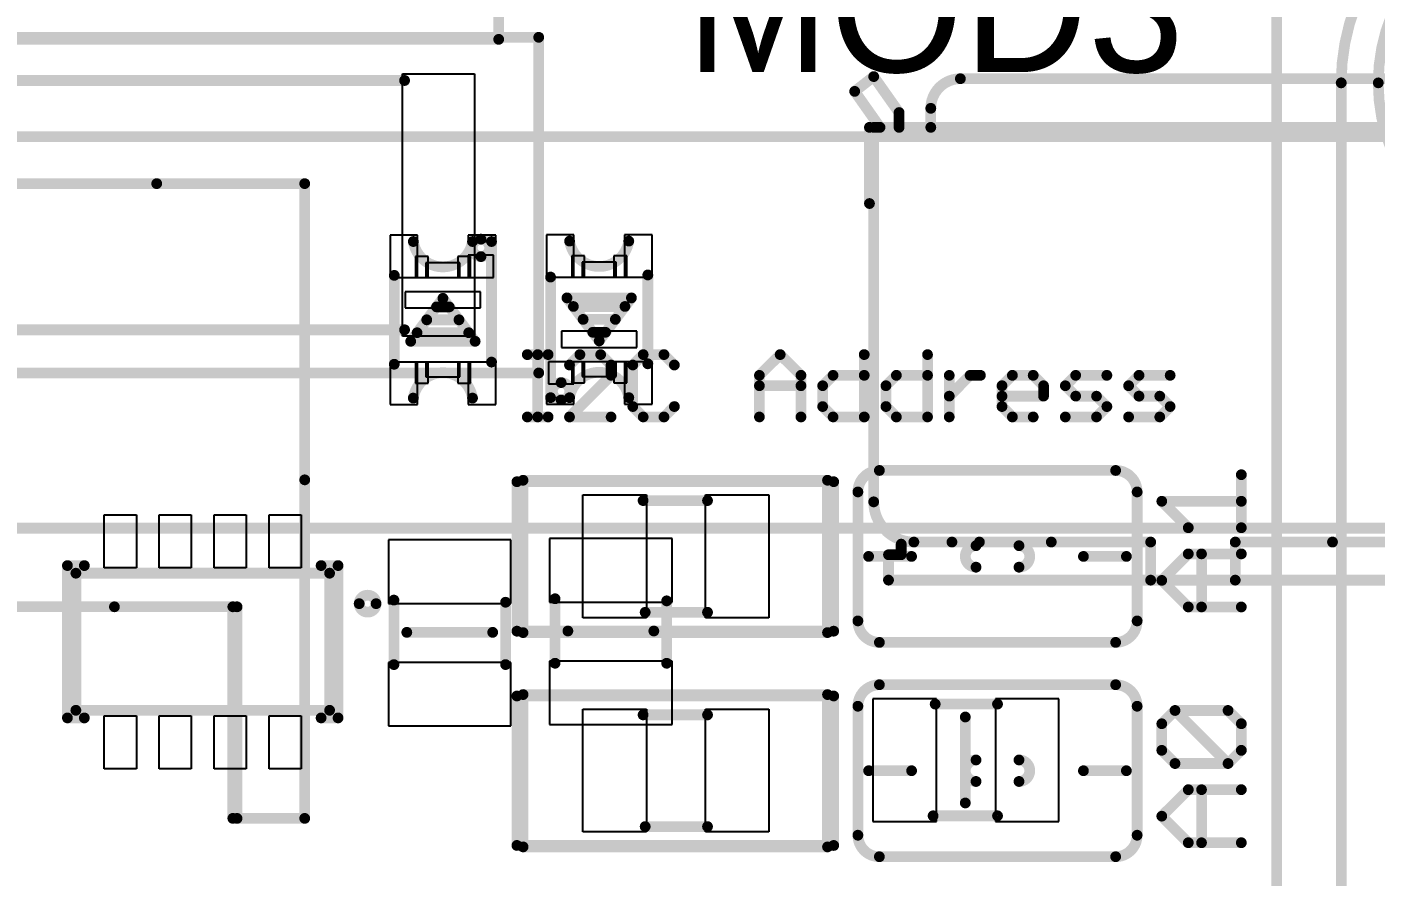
# Model space of a CAD drawing. Header units: millimetres. Extents: x 14 to 185, y 20 to 238.
# Drawn here: x 29.54 to 45.49, y 68.22 to 78.26 of the extents above; entities that cross this region are included whole.
import ezdxf

# ---------------------------------------------------------------- set-up
doc = ezdxf.new("R2010")
doc.units = ezdxf.units.MM
for name, color, linetype in [('BottomOverlay', 54, 'Continuous'), ('Mechanical1', 6, 'Continuous'), ('TopOverlay', 2, 'Continuous')]:
    doc.layers.add(name, color=color, linetype=linetype)

# ---------------------------------------------------------------- blocks, each defined once
blk = doc.blocks.new('ADAFRUIT_904_11')
at = {"layer": 'TopOverlay'}
for p, q in [((8.331, 9.198), (8.331, 12.298)), ((8.331, 12.298), (9.181, 12.298)), ((9.181, 12.298), (9.181, 9.198)), ((9.181, 9.198), (8.331, 9.198)), ((10.465, 5.872), (10.465, 7.322)), ((10.465, 7.322), (11.215, 7.322)), ((11.215, 7.322), (11.215, 5.872)), ((11.913, 5.872), (11.913, 7.322)), ((11.913, 7.322), (12.663, 7.322)), ((12.663, 7.322), (12.663, 5.872)), ((4.804, 6.463), (4.804, 7.088)), ((4.804, 7.088), (5.184, 7.088)), ((5.184, 7.088), (5.184, 6.463)), ((5.454, 6.463), (5.454, 7.088)), ((5.454, 7.088), (5.834, 7.088)), ((5.834, 7.088), (5.834, 6.463)), ((6.104, 6.463), (6.104, 7.088)), ((6.104, 7.088), (6.484, 7.088)), ((6.484, 7.088), (6.484, 6.463)), ((6.754, 6.463), (6.754, 7.088)), ((6.754, 7.088), (7.134, 7.088)), ((7.134, 7.088), (7.134, 6.463)), ((5.184, 6.463), (4.804, 6.463)), ((5.834, 6.463), (5.454, 6.463)), ((6.484, 6.463), (6.104, 6.463)), ((7.134, 6.463), (6.754, 6.463)), ((11.215, 5.872), (10.465, 5.872)), ((12.663, 5.872), (11.913, 5.872)), ((10.465, 3.34), (10.465, 4.79)), ((10.465, 4.79), (11.215, 4.79)), ((11.215, 4.79), (11.215, 3.34)), ((11.913, 3.34), (11.913, 4.79)), ((11.913, 4.79), (12.663, 4.79)), ((12.663, 4.79), (12.663, 3.34)), ((4.804, 4.088), (4.804, 4.713)), ((4.804, 4.713), (5.184, 4.713)), ((5.184, 4.713), (5.184, 4.088)), ((5.454, 4.088), (5.454, 4.713)), ((5.454, 4.713), (5.834, 4.713)), ((5.834, 4.713), (5.834, 4.088)), ((6.104, 4.088), (6.104, 4.713)), ((6.104, 4.713), (6.484, 4.713)), ((6.484, 4.713), (6.484, 4.088)), ((6.754, 4.088), (6.754, 4.713)), ((6.754, 4.713), (7.134, 4.713)), ((7.134, 4.713), (7.134, 4.088)), ((5.184, 4.088), (4.804, 4.088)), ((5.834, 4.088), (5.454, 4.088)), ((6.484, 4.088), (6.104, 4.088)), ((7.134, 4.088), (6.754, 4.088)), ((11.215, 3.34), (10.465, 3.34)), ((12.663, 3.34), (11.913, 3.34))]:
    blk.add_line(p, q, dxfattribs=at)
at = {"layer": 'TopOverlay', "const_width": 0.127}
for points in [[(9.469, 12.706), (9.469, 18.306)], [(18.669, -0.254), (18.669, 16.906)], [(1.996, 12.73), (9.942, 12.73)], [(2.469, 12.706), (9.469, 12.706)], [(9.942, 8.764), (9.942, 12.73)], [(3.607, 12.22), (8.356, 12.22)], [(3.607, 9.274), (8.356, 9.274)], [(9.807, 8.981), (10.053, 8.981)], [(9.93, 8.244), (9.93, 8.981)], [(10.306, 8.858), (10.429, 8.981)], [(10.429, 8.981), (10.675, 8.981)], [(10.675, 8.981), (10.798, 8.858)], [(11.054, 8.858), (11.177, 8.981)], [(11.177, 8.981), (11.423, 8.981)], [(11.423, 8.981), (11.546, 8.858)], [(12.551, 8.736), (12.797, 8.981)], [(12.797, 8.981), (13.043, 8.736)], [(13.791, 8.244), (13.791, 8.981)], [(14.54, 8.244), (14.54, 8.981)], [(1.996, 8.764), (9.942, 8.764)], [(10.306, 8.244), (10.798, 8.736)], [(10.798, 8.736), (10.798, 8.858)], [(11.054, 8.367), (11.054, 8.858)], [(12.551, 8.244), (12.551, 8.736)], [(13.043, 8.244), (13.043, 8.736)], [(13.3, 8.613), (13.423, 8.736)], [(13.423, 8.736), (13.791, 8.736)], [(14.048, 8.613), (14.171, 8.736)], [(14.171, 8.736), (14.54, 8.736)], [(14.797, 8.244), (14.797, 8.736)], [(14.797, 8.49), (15.042, 8.736)], [(15.042, 8.736), (15.165, 8.736)], [(15.42, 8.613), (15.543, 8.736)], [(15.543, 8.736), (15.789, 8.736)], [(15.789, 8.736), (15.912, 8.613)], [(16.169, 8.613), (16.292, 8.736)], [(16.292, 8.736), (16.66, 8.736)], [(16.917, 8.613), (17.04, 8.736)], [(17.04, 8.736), (17.409, 8.736)], [(12.551, 8.613), (13.043, 8.613)], [(13.3, 8.367), (13.3, 8.613)], [(14.048, 8.367), (14.048, 8.613)], [(15.42, 8.367), (15.42, 8.613)], [(15.912, 8.49), (15.912, 8.613)], [(16.169, 8.613), (16.292, 8.49)], [(16.917, 8.613), (17.04, 8.49)], [(15.42, 8.49), (15.912, 8.49)], [(16.292, 8.49), (16.537, 8.49)], [(16.537, 8.49), (16.66, 8.367)], [(17.04, 8.49), (17.286, 8.49)], [(17.286, 8.49), (17.409, 8.367)], [(9.807, 8.244), (10.053, 8.244)], [(10.306, 8.244), (10.798, 8.244)], [(11.054, 8.367), (11.177, 8.244)], [(11.177, 8.244), (11.423, 8.244)], [(11.423, 8.244), (11.546, 8.367)], [(13.3, 8.367), (13.423, 8.244)], [(13.423, 8.244), (13.791, 8.244)], [(14.048, 8.367), (14.171, 8.244)], [(14.171, 8.244), (14.54, 8.244)], [(15.42, 8.367), (15.543, 8.244)], [(15.543, 8.244), (15.789, 8.244)], [(16.169, 8.244), (16.537, 8.244)], [(16.537, 8.244), (16.66, 8.367)], [(16.917, 8.244), (17.286, 8.244)], [(17.286, 8.244), (17.409, 8.367)], [(13.97, 7.612), (16.764, 7.612)], [(9.684, 7.479), (13.43, 7.479)], [(9.684, 5.713), (9.684, 7.479)], [(9.757, 5.696), (9.757, 7.496)], [(9.757, 7.496), (13.357, 7.496)], [(13.357, 5.696), (13.357, 7.496)], [(13.43, 5.713), (13.43, 7.479)], [(18.25, 6.935), (18.25, 7.562)], [(13.716, 5.834), (13.716, 7.358)], [(17.018, 5.834), (17.018, 7.358)], [(11.176, 7.256), (11.938, 7.256)], [(17.309, 7.248), (17.623, 6.935)], [(17.309, 7.248), (18.25, 7.248)], [(4.369, 4.688), (4.369, 6.488)], [(4.369, 6.488), (4.569, 6.488)], [(7.369, 6.488), (7.569, 6.488)], [(7.569, 4.688), (7.569, 6.488)], [(13.843, 6.596), (14.351, 6.596)], [(16.383, 6.596), (16.891, 6.596)], [(17.309, 6.313), (17.623, 6.626)], [(17.623, 6.626), (18.25, 6.626)], [(17.78, 5.999), (17.78, 6.626)], [(4.469, 4.778), (4.469, 6.398)], [(4.469, 6.398), (7.469, 6.398)], [(7.469, 4.778), (7.469, 6.398)], [(17.309, 6.313), (17.623, 5.999)], [(17.623, 5.999), (18.25, 5.999)], [(11.201, 5.936), (11.938, 5.936)], [(9.684, 5.713), (13.43, 5.713)], [(9.757, 5.696), (13.357, 5.696)], [(13.97, 5.58), (16.764, 5.58)], [(13.97, 5.08), (16.764, 5.08)], [(9.684, 4.947), (13.43, 4.947)], [(9.684, 3.181), (9.684, 4.947)], [(9.757, 3.164), (9.757, 4.964)], [(9.757, 4.964), (13.357, 4.964)], [(13.357, 3.164), (13.357, 4.964)], [(13.43, 3.181), (13.43, 4.947)], [(4.469, 4.778), (7.469, 4.778)], [(11.176, 4.724), (11.938, 4.724)], [(13.716, 3.302), (13.716, 4.826)], [(17.018, 3.302), (17.018, 4.826)], [(17.309, 4.619), (17.466, 4.776)], [(17.466, 4.776), (18.093, 4.776)], [(17.466, 4.776), (18.093, 4.149)], [(18.093, 4.776), (18.25, 4.619)], [(4.369, 4.688), (4.569, 4.688)], [(7.369, 4.688), (7.569, 4.688)], [(17.309, 4.305), (17.309, 4.619)], [(18.25, 4.305), (18.25, 4.619)], [(17.309, 4.305), (17.466, 4.149)], [(18.093, 4.149), (18.25, 4.305)], [(17.466, 4.149), (18.093, 4.149)], [(13.843, 4.064), (14.351, 4.064)], [(16.383, 4.064), (16.891, 4.064)], [(17.309, 3.527), (17.623, 3.84)], [(17.623, 3.84), (18.25, 3.84)], [(17.78, 3.213), (17.78, 3.84)], [(17.309, 3.527), (17.623, 3.213)], [(11.201, 3.404), (11.938, 3.404)], [(9.684, 3.181), (13.43, 3.181)], [(9.757, 3.164), (13.357, 3.164)], [(17.623, 3.213), (18.25, 3.213)], [(13.97, 3.048), (16.764, 3.048)]]:
    blk.add_lwpolyline(points, dxfattribs=at)
at = {"layer": 'TopOverlay'}
for points, const_width in [([(9.437, 12.706, 1), (9.501, 12.706, 1)], 0.0635), ([(9.437, 12.706, 1), (9.501, 12.706, 1)], 0.0635), ([(9.91, 12.73, 1), (9.974, 12.73, 1)], 0.0635), ([(9.91, 12.73, 1), (9.974, 12.73, 1)], 0.0635), ([(8.324, 12.22, 1), (8.388, 12.22, 1)], 0.0635), ([(8.324, 9.274, 1), (8.388, 9.274, 1)], 0.0635), ([(9.775, 8.981, 1), (9.839, 8.981, 1)], 0.0635), ([(9.898, 8.981, 1), (9.962, 8.981, 1)], 0.0635), ([(10.021, 8.981, 1), (10.085, 8.981, 1)], 0.0635), ([(10.397, 8.981, 1), (10.461, 8.981, 1)], 0.0635), ([(10.397, 8.981, 1), (10.461, 8.981, 1)], 0.0635), ([(10.643, 8.981, 1), (10.706, 8.981, 1)], 0.0635), ([(10.643, 8.981, 1), (10.706, 8.981, 1)], 0.0635), ([(11.146, 8.981, 1), (11.209, 8.981, 1)], 0.0635), ([(11.146, 8.981, 1), (11.209, 8.981, 1)], 0.0635), ([(11.391, 8.981, 1), (11.455, 8.981, 1)], 0.0635), ([(11.391, 8.981, 1), (11.455, 8.981, 1)], 0.0635), ([(12.765, 8.981, 1), (12.829, 8.981, 1)], 0.0635), ([(12.765, 8.981, 1), (12.829, 8.981, 1)], 0.0635), ([(13.759, 8.981, 1), (13.823, 8.981, 1)], 0.0635), ([(14.508, 8.981, 1), (14.571, 8.981, 1)], 0.0635), ([(9.91, 8.764, 1), (9.974, 8.764, 1)], 0.0635), ([(9.91, 8.764, 1), (9.974, 8.764, 1)], 0.0635), ([(10.274, 8.858, 1), (10.338, 8.858, 1)], 0.0635), ([(10.766, 8.858, 1), (10.829, 8.858, 1)], 0.0635), ([(10.766, 8.858, 1), (10.829, 8.858, 1)], 0.0635), ([(10.766, 8.736, 1), (10.829, 8.736, 1)], 0.0635), ([(10.766, 8.736, 1), (10.829, 8.736, 1)], 0.0635), ([(11.023, 8.858, 1), (11.086, 8.858, 1)], 0.0635), ([(11.023, 8.858, 1), (11.086, 8.858, 1)], 0.0635), ([(11.514, 8.858, 1), (11.578, 8.858, 1)], 0.0635), ([(12.52, 8.736, 1), (12.583, 8.736, 1)], 0.0635), ([(12.52, 8.736, 1), (12.583, 8.736, 1)], 0.0635), ([(13.011, 8.736, 1), (13.075, 8.736, 1)], 0.0635), ([(13.011, 8.736, 1), (13.075, 8.736, 1)], 0.0635), ([(13.391, 8.736, 1), (13.454, 8.736, 1)], 0.0635), ([(13.391, 8.736, 1), (13.454, 8.736, 1)], 0.0635), ([(13.759, 8.736, 1), (13.823, 8.736, 1)], 0.0635), ([(14.139, 8.736, 1), (14.203, 8.736, 1)], 0.0635), ([(14.139, 8.736, 1), (14.203, 8.736, 1)], 0.0635), ([(14.508, 8.736, 1), (14.571, 8.736, 1)], 0.0635), ([(14.765, 8.736, 1), (14.828, 8.736, 1)], 0.0635), ([(15.011, 8.736, 1), (15.074, 8.736, 1)], 0.0635), ([(15.011, 8.736, 1), (15.074, 8.736, 1)], 0.0635), ([(15.133, 8.736, 1), (15.197, 8.736, 1)], 0.0635), ([(15.511, 8.736, 1), (15.575, 8.736, 1)], 0.0635), ([(15.511, 8.736, 1), (15.575, 8.736, 1)], 0.0635), ([(15.757, 8.736, 1), (15.821, 8.736, 1)], 0.0635), ([(15.757, 8.736, 1), (15.821, 8.736, 1)], 0.0635), ([(16.26, 8.736, 1), (16.323, 8.736, 1)], 0.0635), ([(16.26, 8.736, 1), (16.323, 8.736, 1)], 0.0635), ([(16.628, 8.736, 1), (16.692, 8.736, 1)], 0.0635), ([(17.008, 8.736, 1), (17.072, 8.736, 1)], 0.0635), ([(17.008, 8.736, 1), (17.072, 8.736, 1)], 0.0635), ([(17.377, 8.736, 1), (17.44, 8.736, 1)], 0.0635), ([(12.52, 8.613, 1), (12.583, 8.613, 1)], 0.0635), ([(13.011, 8.613, 1), (13.075, 8.613, 1)], 0.0635), ([(13.268, 8.613, 1), (13.331, 8.613, 1)], 0.0635), ([(13.268, 8.613, 1), (13.331, 8.613, 1)], 0.0635), ([(14.016, 8.613, 1), (14.08, 8.613, 1)], 0.0635), ([(14.016, 8.613, 1), (14.08, 8.613, 1)], 0.0635), ([(15.388, 8.613, 1), (15.452, 8.613, 1)], 0.0635), ([(15.388, 8.613, 1), (15.452, 8.613, 1)], 0.0635), ([(15.88, 8.613, 1), (15.943, 8.613, 1)], 0.0635), ([(15.88, 8.613, 1), (15.943, 8.613, 1)], 0.0635), ([(16.137, 8.613, 1), (16.2, 8.613, 1)], 0.0635), ([(16.137, 8.613, 1), (16.2, 8.613, 1)], 0.0635), ([(16.885, 8.613, 1), (16.949, 8.613, 1)], 0.0635), ([(16.885, 8.613, 1), (16.949, 8.613, 1)], 0.0635), ([(14.765, 8.49, 1), (14.828, 8.49, 1)], 0.0635), ([(15.388, 8.49, 1), (15.452, 8.49, 1)], 0.0635), ([(15.88, 8.49, 1), (15.943, 8.49, 1)], 0.0635), ([(15.88, 8.49, 1), (15.943, 8.49, 1)], 0.0635), ([(16.26, 8.49, 1), (16.323, 8.49, 1)], 0.0635), ([(16.26, 8.49, 1), (16.323, 8.49, 1)], 0.0635), ([(16.506, 8.49, 1), (16.569, 8.49, 1)], 0.0635), ([(16.506, 8.49, 1), (16.569, 8.49, 1)], 0.0635), ([(17.008, 8.49, 1), (17.072, 8.49, 1)], 0.0635), ([(17.008, 8.49, 1), (17.072, 8.49, 1)], 0.0635), ([(17.254, 8.49, 1), (17.317, 8.49, 1)], 0.0635), ([(17.254, 8.49, 1), (17.317, 8.49, 1)], 0.0635), ([(9.775, 8.244, 1), (9.839, 8.244, 1)], 0.0635), ([(9.898, 8.244, 1), (9.962, 8.244, 1)], 0.0635), ([(10.021, 8.244, 1), (10.085, 8.244, 1)], 0.0635), ([(10.274, 8.244, 1), (10.338, 8.244, 1)], 0.0635), ([(10.274, 8.244, 1), (10.338, 8.244, 1)], 0.0635), ([(10.766, 8.244, 1), (10.829, 8.244, 1)], 0.0635), ([(11.023, 8.367, 1), (11.086, 8.367, 1)], 0.0635), ([(11.023, 8.367, 1), (11.086, 8.367, 1)], 0.0635), ([(11.146, 8.244, 1), (11.209, 8.244, 1)], 0.0635), ([(11.146, 8.244, 1), (11.209, 8.244, 1)], 0.0635), ([(11.391, 8.244, 1), (11.455, 8.244, 1)], 0.0635), ([(11.391, 8.244, 1), (11.455, 8.244, 1)], 0.0635), ([(11.514, 8.367, 1), (11.578, 8.367, 1)], 0.0635), ([(12.52, 8.244, 1), (12.583, 8.244, 1)], 0.0635), ([(13.011, 8.244, 1), (13.075, 8.244, 1)], 0.0635), ([(13.268, 8.367, 1), (13.331, 8.367, 1)], 0.0635), ([(13.268, 8.367, 1), (13.331, 8.367, 1)], 0.0635), ([(13.391, 8.244, 1), (13.454, 8.244, 1)], 0.0635), ([(13.391, 8.244, 1), (13.454, 8.244, 1)], 0.0635), ([(13.759, 8.244, 1), (13.823, 8.244, 1)], 0.0635), ([(13.759, 8.244, 1), (13.823, 8.244, 1)], 0.0635), ([(14.016, 8.367, 1), (14.08, 8.367, 1)], 0.0635), ([(14.016, 8.367, 1), (14.08, 8.367, 1)], 0.0635), ([(14.139, 8.244, 1), (14.203, 8.244, 1)], 0.0635), ([(14.139, 8.244, 1), (14.203, 8.244, 1)], 0.0635), ([(14.508, 8.244, 1), (14.571, 8.244, 1)], 0.0635), ([(14.508, 8.244, 1), (14.571, 8.244, 1)], 0.0635), ([(14.765, 8.244, 1), (14.828, 8.244, 1)], 0.0635), ([(15.388, 8.367, 1), (15.452, 8.367, 1)], 0.0635), ([(15.388, 8.367, 1), (15.452, 8.367, 1)], 0.0635), ([(15.511, 8.244, 1), (15.575, 8.244, 1)], 0.0635), ([(15.511, 8.244, 1), (15.575, 8.244, 1)], 0.0635), ([(15.757, 8.244, 1), (15.821, 8.244, 1)], 0.0635), ([(16.137, 8.244, 1), (16.2, 8.244, 1)], 0.0635), ([(16.506, 8.244, 1), (16.569, 8.244, 1)], 0.0635), ([(16.506, 8.244, 1), (16.569, 8.244, 1)], 0.0635), ([(16.628, 8.367, 1), (16.692, 8.367, 1)], 0.0635), ([(16.628, 8.367, 1), (16.692, 8.367, 1)], 0.0635), ([(16.885, 8.244, 1), (16.949, 8.244, 1)], 0.0635), ([(17.254, 8.244, 1), (17.317, 8.244, 1)], 0.0635), ([(17.254, 8.244, 1), (17.317, 8.244, 1)], 0.0635), ([(17.377, 8.367, 1), (17.44, 8.367, 1)], 0.0635), ([(17.377, 8.367, 1), (17.44, 8.367, 1)], 0.0635), ([(13.938, 7.612, 1), (14.002, 7.612, 1)], 0.0635), ([(13.938, 7.612, 1), (14.002, 7.612, 1)], 0.0635), ([(16.732, 7.612, 1), (16.796, 7.612, 1)], 0.0635), ([(16.732, 7.612, 1), (16.796, 7.612, 1)], 0.0635), ([(9.652, 7.479, 1), (9.716, 7.479, 1)], 0.0635), ([(9.652, 7.479, 1), (9.716, 7.479, 1)], 0.0635), ([(9.725, 7.496, 1), (9.789, 7.496, 1)], 0.0635), ([(9.725, 7.496, 1), (9.789, 7.496, 1)], 0.0635), ([(13.325, 7.496, 1), (13.389, 7.496, 1)], 0.0635), ([(13.325, 7.496, 1), (13.389, 7.496, 1)], 0.0635), ([(13.398, 7.479, 1), (13.462, 7.479, 1)], 0.0635), ([(13.398, 7.479, 1), (13.462, 7.479, 1)], 0.0635), ([(18.218, 7.562, 1), (18.282, 7.562, 1)], 0.0635), ([(13.684, 7.358, 1), (13.748, 7.358, 1)], 0.0635), ([(13.684, 7.358, 1), (13.748, 7.358, 1)], 0.0635), ([(16.986, 7.358, 1), (17.05, 7.358, 1)], 0.0635), ([(16.986, 7.358, 1), (17.05, 7.358, 1)], 0.0635), ([(11.144, 7.256, 1), (11.208, 7.256, 1)], 0.0635), ([(11.906, 7.256, 1), (11.97, 7.256, 1)], 0.0635), ([(17.278, 7.248, 1), (17.341, 7.248, 1)], 0.0635), ([(17.278, 7.248, 1), (17.341, 7.248, 1)], 0.0635), ([(18.218, 7.248, 1), (18.282, 7.248, 1)], 0.0635), ([(17.591, 6.935, 1), (17.655, 6.935, 1)], 0.0635), ([(18.218, 6.935, 1), (18.282, 6.935, 1)], 0.0635), ([(15.081, 6.723, 1), (15.145, 6.723, 1)], 0.0635), ([(15.589, 6.723, 1), (15.653, 6.723, 1)], 0.0635), ([(4.337, 6.488, 1), (4.401, 6.488, 1)], 0.0635), ([(4.337, 6.488, 1), (4.401, 6.488, 1)], 0.0635), ([(4.537, 6.488, 1), (4.601, 6.488, 1)], 0.0635), ([(7.337, 6.488, 1), (7.401, 6.488, 1)], 0.0635), ([(7.537, 6.488, 1), (7.601, 6.488, 1)], 0.0635), ([(7.537, 6.488, 1), (7.601, 6.488, 1)], 0.0635), ([(13.811, 6.596, 1), (13.875, 6.596, 1)], 0.0635), ([(14.319, 6.596, 1), (14.383, 6.596, 1)], 0.0635), ([(16.351, 6.596, 1), (16.415, 6.596, 1)], 0.0635), ([(16.859, 6.596, 1), (16.923, 6.596, 1)], 0.0635), ([(17.591, 6.626, 1), (17.655, 6.626, 1)], 0.0635), ([(17.591, 6.626, 1), (17.655, 6.626, 1)], 0.0635), ([(17.748, 6.626, 1), (17.811, 6.626, 1)], 0.0635), ([(18.218, 6.626, 1), (18.282, 6.626, 1)], 0.0635), ([(4.437, 6.398, 1), (4.501, 6.398, 1)], 0.0635), ([(4.437, 6.398, 1), (4.501, 6.398, 1)], 0.0635), ([(7.437, 6.398, 1), (7.501, 6.398, 1)], 0.0635), ([(7.437, 6.398, 1), (7.501, 6.398, 1)], 0.0635), ([(15.081, 6.469, 1), (15.145, 6.469, 1)], 0.0635), ([(15.589, 6.469, 1), (15.653, 6.469, 1)], 0.0635), ([(17.278, 6.313, 1), (17.341, 6.313, 1)], 0.0635), ([(17.278, 6.313, 1), (17.341, 6.313, 1)], 0.0635), ([(8.019, 6.038, 1), (7.819, 6.038, 1)], 0.127), ([(7.787, 6.038, 1), (7.851, 6.038, 1)], 0.0635), ([(7.987, 6.038, 1), (8.051, 6.038, 1)], 0.0635), ([(17.591, 5.999, 1), (17.655, 5.999, 1)], 0.0635), ([(17.591, 5.999, 1), (17.655, 5.999, 1)], 0.0635), ([(17.748, 5.999, 1), (17.811, 5.999, 1)], 0.0635), ([(18.218, 5.999, 1), (18.282, 5.999, 1)], 0.0635), ([(11.169, 5.936, 1), (11.233, 5.936, 1)], 0.0635), ([(11.906, 5.936, 1), (11.97, 5.936, 1)], 0.0635), ([(9.652, 5.713, 1), (9.716, 5.713, 1)], 0.0635), ([(9.652, 5.713, 1), (9.716, 5.713, 1)], 0.0635), ([(9.725, 5.696, 1), (9.789, 5.696, 1)], 0.0635), ([(9.725, 5.696, 1), (9.789, 5.696, 1)], 0.0635), ([(13.325, 5.696, 1), (13.389, 5.696, 1)], 0.0635), ([(13.325, 5.696, 1), (13.389, 5.696, 1)], 0.0635), ([(13.398, 5.713, 1), (13.462, 5.713, 1)], 0.0635), ([(13.398, 5.713, 1), (13.462, 5.713, 1)], 0.0635), ([(13.684, 5.834, 1), (13.748, 5.834, 1)], 0.0635), ([(13.684, 5.834, 1), (13.748, 5.834, 1)], 0.0635), ([(16.986, 5.834, 1), (17.05, 5.834, 1)], 0.0635), ([(16.986, 5.834, 1), (17.05, 5.834, 1)], 0.0635), ([(13.938, 5.58, 1), (14.002, 5.58, 1)], 0.0635), ([(13.938, 5.58, 1), (14.002, 5.58, 1)], 0.0635), ([(16.732, 5.58, 1), (16.796, 5.58, 1)], 0.0635), ([(16.732, 5.58, 1), (16.796, 5.58, 1)], 0.0635), ([(13.938, 5.08, 1), (14.002, 5.08, 1)], 0.0635), ([(13.938, 5.08, 1), (14.002, 5.08, 1)], 0.0635), ([(16.732, 5.08, 1), (16.796, 5.08, 1)], 0.0635), ([(16.732, 5.08, 1), (16.796, 5.08, 1)], 0.0635), ([(9.652, 4.947, 1), (9.716, 4.947, 1)], 0.0635), ([(9.652, 4.947, 1), (9.716, 4.947, 1)], 0.0635), ([(9.725, 4.964, 1), (9.789, 4.964, 1)], 0.0635), ([(9.725, 4.964, 1), (9.789, 4.964, 1)], 0.0635), ([(13.325, 4.964, 1), (13.389, 4.964, 1)], 0.0635), ([(13.325, 4.964, 1), (13.389, 4.964, 1)], 0.0635), ([(13.398, 4.947, 1), (13.462, 4.947, 1)], 0.0635), ([(13.398, 4.947, 1), (13.462, 4.947, 1)], 0.0635), ([(4.437, 4.778, 1), (4.501, 4.778, 1)], 0.0635), ([(4.437, 4.778, 1), (4.501, 4.778, 1)], 0.0635), ([(7.437, 4.778, 1), (7.501, 4.778, 1)], 0.0635), ([(7.437, 4.778, 1), (7.501, 4.778, 1)], 0.0635), ([(11.144, 4.724, 1), (11.208, 4.724, 1)], 0.0635), ([(11.906, 4.724, 1), (11.97, 4.724, 1)], 0.0635), ([(13.684, 4.826, 1), (13.748, 4.826, 1)], 0.0635), ([(13.684, 4.826, 1), (13.748, 4.826, 1)], 0.0635), ([(16.986, 4.826, 1), (17.05, 4.826, 1)], 0.0635), ([(16.986, 4.826, 1), (17.05, 4.826, 1)], 0.0635), ([(17.434, 4.776, 1), (17.498, 4.776, 1)], 0.0635), ([(17.434, 4.776, 1), (17.498, 4.776, 1)], 0.0635), ([(17.434, 4.776, 1), (17.498, 4.776, 1)], 0.0635), ([(18.061, 4.776, 1), (18.125, 4.776, 1)], 0.0635), ([(18.061, 4.776, 1), (18.125, 4.776, 1)], 0.0635), ([(4.337, 4.688, 1), (4.401, 4.688, 1)], 0.0635), ([(4.337, 4.688, 1), (4.401, 4.688, 1)], 0.0635), ([(4.537, 4.688, 1), (4.601, 4.688, 1)], 0.0635), ([(7.337, 4.688, 1), (7.401, 4.688, 1)], 0.0635), ([(7.537, 4.688, 1), (7.601, 4.688, 1)], 0.0635), ([(7.537, 4.688, 1), (7.601, 4.688, 1)], 0.0635), ([(17.278, 4.619, 1), (17.341, 4.619, 1)], 0.0635), ([(17.278, 4.619, 1), (17.341, 4.619, 1)], 0.0635), ([(18.218, 4.619, 1), (18.282, 4.619, 1)], 0.0635), ([(18.218, 4.619, 1), (18.282, 4.619, 1)], 0.0635), ([(17.278, 4.305, 1), (17.341, 4.305, 1)], 0.0635), ([(17.278, 4.305, 1), (17.341, 4.305, 1)], 0.0635), ([(18.218, 4.305, 1), (18.282, 4.305, 1)], 0.0635), ([(18.218, 4.305, 1), (18.282, 4.305, 1)], 0.0635), ([(15.081, 4.191, 1), (15.145, 4.191, 1)], 0.0635), ([(15.589, 4.191, 1), (15.653, 4.191, 1)], 0.0635), ([(17.434, 4.149, 1), (17.498, 4.149, 1)], 0.0635), ([(17.434, 4.149, 1), (17.498, 4.149, 1)], 0.0635), ([(18.061, 4.149, 1), (18.125, 4.149, 1)], 0.0635), ([(18.061, 4.149, 1), (18.125, 4.149, 1)], 0.0635), ([(18.061, 4.149, 1), (18.125, 4.149, 1)], 0.0635), ([(13.811, 4.064, 1), (13.875, 4.064, 1)], 0.0635), ([(14.319, 4.064, 1), (14.383, 4.064, 1)], 0.0635), ([(15.081, 3.937, 1), (15.145, 3.937, 1)], 0.0635), ([(15.589, 3.937, 1), (15.653, 3.937, 1)], 0.0635), ([(16.351, 4.064, 1), (16.415, 4.064, 1)], 0.0635), ([(16.859, 4.064, 1), (16.923, 4.064, 1)], 0.0635), ([(17.591, 3.84, 1), (17.655, 3.84, 1)], 0.0635), ([(17.591, 3.84, 1), (17.655, 3.84, 1)], 0.0635), ([(17.748, 3.84, 1), (17.811, 3.84, 1)], 0.0635), ([(18.218, 3.84, 1), (18.282, 3.84, 1)], 0.0635), ([(17.278, 3.527, 1), (17.341, 3.527, 1)], 0.0635), ([(17.278, 3.527, 1), (17.341, 3.527, 1)], 0.0635), ([(11.169, 3.404, 1), (11.233, 3.404, 1)], 0.0635), ([(11.906, 3.404, 1), (11.97, 3.404, 1)], 0.0635), ([(13.684, 3.302, 1), (13.748, 3.302, 1)], 0.0635), ([(13.684, 3.302, 1), (13.748, 3.302, 1)], 0.0635), ([(16.986, 3.302, 1), (17.05, 3.302, 1)], 0.0635), ([(16.986, 3.302, 1), (17.05, 3.302, 1)], 0.0635), ([(9.652, 3.181, 1), (9.716, 3.181, 1)], 0.0635), ([(9.652, 3.181, 1), (9.716, 3.181, 1)], 0.0635), ([(9.725, 3.164, 1), (9.789, 3.164, 1)], 0.0635), ([(9.725, 3.164, 1), (9.789, 3.164, 1)], 0.0635), ([(13.325, 3.164, 1), (13.389, 3.164, 1)], 0.0635), ([(13.325, 3.164, 1), (13.389, 3.164, 1)], 0.0635), ([(13.398, 3.181, 1), (13.462, 3.181, 1)], 0.0635), ([(13.398, 3.181, 1), (13.462, 3.181, 1)], 0.0635), ([(17.591, 3.213, 1), (17.655, 3.213, 1)], 0.0635), ([(17.591, 3.213, 1), (17.655, 3.213, 1)], 0.0635), ([(17.748, 3.213, 1), (17.811, 3.213, 1)], 0.0635), ([(18.218, 3.213, 1), (18.282, 3.213, 1)], 0.0635), ([(13.938, 3.048, 1), (14.002, 3.048, 1)], 0.0635), ([(13.938, 3.048, 1), (14.002, 3.048, 1)], 0.0635), ([(16.732, 3.048, 1), (16.796, 3.048, 1)], 0.0635), ([(16.732, 3.048, 1), (16.796, 3.048, 1)], 0.0635)]:
    blk.add_lwpolyline(points, format="xyb", close=True, dxfattribs=dict(at, const_width=const_width))
at = {"layer": 'TopOverlay', "const_width": 0.127}
for points in [[(13.716, 7.358, -0.414214), (13.97, 7.612)], [(16.764, 7.612, -0.414214), (17.018, 7.358)], [(15.113, 6.469, -1), (15.113, 6.723)], [(15.621, 6.723, -1), (15.621, 6.469)], [(13.97, 5.58, -0.414214), (13.716, 5.834)], [(17.018, 5.834, -0.414214), (16.764, 5.58)], [(13.716, 4.826, -0.414214), (13.97, 5.08)], [(16.764, 5.08, -0.414214), (17.018, 4.826)], [(15.113, 3.937, -1), (15.113, 4.191)], [(15.621, 4.191, -1), (15.621, 3.937)], [(13.97, 3.048, -0.414214), (13.716, 3.302)], [(17.018, 3.302, -0.414214), (16.764, 3.048)]]:
    blk.add_lwpolyline(points, format="xyb", dxfattribs=at)
blk = doc.blocks.new('ADAFRUIT_2809_17')
at = {"layer": 'TopOverlay', "const_width": 0.127}
blk.add_lwpolyline([(-8.89, 2.54, -0.414214), (-6.35, 5.08)], format="xyb", dxfattribs=at)
at = {"layer": 'TopOverlay'}
for points, const_width in [([(-4.248, 2.54, 1), (-8.452, 2.54, 1)], 0.127), ([(-8.922, 2.54, 1), (-8.858, 2.54, 1)], 0.0635), ([(-8.922, 2.54, 1), (-8.858, 2.54, 1)], 0.0635), ([(-8.483, 2.54, 1), (-8.42, 2.54, 1)], 0.0635)]:
    blk.add_lwpolyline(points, format="xyb", close=True, dxfattribs=dict(at, const_width=const_width))
at = {"layer": 'TopOverlay', "const_width": 0.127}
blk.add_lwpolyline([(-8.89, -12.7), (-8.89, 2.54)], dxfattribs=at)
blk = doc.blocks.new('ADAFRUIT_2687_B_18')
at = {"layer": 'BottomOverlay'}
for p, q in [((6.822, -25.183), (5.372, -25.183)), ((5.372, -25.183), (5.372, -25.933)), ((6.822, -25.933), (6.822, -25.183)), ((5.372, -25.933), (6.822, -25.933)), ((6.822, -26.631), (5.372, -26.631)), ((5.372, -26.631), (5.372, -27.381)), ((6.822, -27.381), (6.822, -26.631)), ((5.372, -27.381), (6.822, -27.381)), ((4.23, -29.756), (3.48, -29.756)), ((3.48, -29.756), (3.48, -31.206)), ((4.23, -31.206), (4.23, -29.756)), ((5.678, -29.756), (4.928, -29.756)), ((4.928, -29.756), (4.928, -31.206)), ((5.678, -31.206), (5.678, -29.756)), ((0.39, -29.993), (-0.11, -29.993)), ((-0.11, -29.993), (-0.11, -30.318)), ((0.39, -30.318), (0.39, -29.993)), ((1.89, -29.993), (1.39, -29.993)), ((1.39, -29.993), (1.39, -30.318)), ((1.89, -30.318), (1.89, -29.993)), ((1.221, -30.173), (1.031, -30.173)), ((1.031, -30.173), (1.031, -31.062)), ((1.221, -31.062), (1.221, -30.173)), ((-0.11, -30.318), (0.39, -30.318)), ((0.39, -30.293), (0.14, -30.293)), ((0.14, -30.293), (0.14, -30.443)), ((0.14, -30.443), (0.39, -30.443)), ((0.39, -30.418), (0.215, -30.418)), ((0.215, -30.418), (0.215, -30.818)), ((0.39, -30.443), (0.39, -30.293)), ((0.39, -30.818), (0.39, -30.418)), ((1.64, -30.293), (1.39, -30.293)), ((1.39, -30.293), (1.39, -30.443)), ((1.39, -30.318), (1.89, -30.318)), ((1.565, -30.418), (1.39, -30.418)), ((1.39, -30.418), (1.39, -30.818)), ((1.39, -30.443), (1.64, -30.443)), ((1.565, -30.818), (1.565, -30.418)), ((1.64, -30.443), (1.64, -30.293)), ((0.39, -30.918), (-0.11, -30.918)), ((-0.11, -30.918), (-0.11, -31.243)), ((0.39, -30.793), (0.14, -30.793)), ((0.14, -30.793), (0.14, -30.943)), ((0.215, -30.818), (0.39, -30.818)), ((0.39, -30.943), (0.39, -30.793)), ((0.39, -31.243), (0.39, -30.918)), ((1.64, -30.793), (1.39, -30.793)), ((1.39, -30.793), (1.39, -30.943)), ((1.39, -30.818), (1.565, -30.818)), ((1.652, -30.918), (1.39, -30.918)), ((1.39, -30.918), (1.39, -31.218)), ((1.64, -30.943), (1.64, -30.793)), ((1.652, -31.218), (1.652, -30.918)), ((1.89, -30.918), (1.815, -30.918)), ((1.815, -30.918), (1.815, -31.243)), ((1.89, -31.243), (1.89, -30.918)), ((0.14, -30.943), (0.39, -30.943)), ((1.031, -31.062), (1.221, -31.062)), ((1.39, -30.943), (1.64, -30.943)), ((-0.11, -31.243), (0.39, -31.243)), ((1.39, -31.218), (1.652, -31.218)), ((1.815, -31.243), (1.89, -31.243)), ((3.48, -31.206), (4.23, -31.206)), ((4.928, -31.206), (5.678, -31.206)), ((4.246, -31.661), (3.496, -31.661)), ((3.496, -31.661), (3.496, -33.111)), ((4.246, -33.111), (4.246, -31.661)), ((5.694, -31.661), (4.944, -31.661)), ((4.944, -31.661), (4.944, -33.111)), ((5.694, -33.111), (5.694, -31.661)), ((-0.03, -31.841), (-0.105, -31.841)), ((-0.105, -31.841), (-0.105, -32.166)), ((-0.03, -32.166), (-0.03, -31.841)), ((0.395, -31.866), (0.133, -31.866)), ((0.133, -31.866), (0.133, -32.166)), ((0.395, -32.166), (0.395, -31.866)), ((1.895, -31.841), (1.395, -31.841)), ((1.395, -31.841), (1.395, -32.166)), ((1.895, -32.166), (1.895, -31.841)), ((0.755, -32.022), (0.564, -32.022)), ((0.564, -32.022), (0.564, -32.911)), ((0.755, -32.911), (0.755, -32.022)), ((-0.105, -32.166), (-0.03, -32.166)), ((0.133, -32.166), (0.395, -32.166)), ((0.395, -32.141), (0.145, -32.141)), ((0.145, -32.141), (0.145, -32.291)), ((0.395, -32.291), (0.395, -32.141)), ((1.645, -32.141), (1.395, -32.141)), ((1.395, -32.141), (1.395, -32.291)), ((1.395, -32.166), (1.895, -32.166)), ((1.645, -32.291), (1.645, -32.141)), ((0.145, -32.291), (0.395, -32.291)), ((0.395, -32.266), (0.22, -32.266)), ((0.22, -32.266), (0.22, -32.666)), ((0.395, -32.666), (0.395, -32.266)), ((1.57, -32.266), (1.395, -32.266)), ((1.395, -32.266), (1.395, -32.666)), ((1.395, -32.291), (1.645, -32.291)), ((1.57, -32.666), (1.57, -32.266)), ((0.395, -32.641), (0.145, -32.641)), ((0.145, -32.641), (0.145, -32.791)), ((0.22, -32.666), (0.395, -32.666)), ((0.395, -32.791), (0.395, -32.641)), ((1.645, -32.641), (1.395, -32.641)), ((1.395, -32.641), (1.395, -32.791)), ((1.395, -32.666), (1.57, -32.666)), ((1.645, -32.791), (1.645, -32.641)), ((0.395, -32.766), (-0.105, -32.766)), ((-0.105, -32.766), (-0.105, -33.091)), ((0.145, -32.791), (0.395, -32.791)), ((0.395, -33.091), (0.395, -32.766)), ((1.895, -32.766), (1.395, -32.766)), ((1.395, -32.766), (1.395, -33.091)), ((1.395, -32.791), (1.645, -32.791)), ((1.895, -33.091), (1.895, -32.766)), ((0.564, -32.911), (0.755, -32.911)), ((-0.105, -33.091), (0.395, -33.091)), ((1.395, -33.091), (1.895, -33.091)), ((3.496, -33.111), (4.246, -33.111)), ((4.944, -33.111), (5.694, -33.111))]:
    blk.add_line(p, q, dxfattribs=at)
at = {"layer": 'BottomOverlay', "const_width": 0.127}
for points in [[(-1.27, -45.212), (-1.27, -9.398)], [(-1.379, -27.422), (-1.379, -19.822)], [(3.971, -23.097), (3.971, -20.022)], [(-1.379, -26.697), (-1.379, -20.522)], [(-1.954, -26.347), (-1.954, -20.847)], [(3.521, -21.947), (3.521, -21.147)], [(3.521, -23.097), (3.521, -21.947)], [(3.971, -23.097), (3.521, -23.097)], [(3.971, -24.097), (3.971, -23.097)], [(3.971, -24.097), (3.521, -24.097)], [(3.521, -25.272), (3.521, -24.097)], [(3.971, -27.197), (3.971, -24.097)], [(3.521, -26.122), (3.521, -25.272)], [(5.436, -26.645), (5.436, -25.908)], [(6.756, -26.67), (6.756, -25.908)], [(3.521, -26.447), (3.521, -26.122)], [(6.604, -26.289), (5.588, -26.289)], [(3.521, -26.897), (3.521, -26.447)], [(-1.379, -26.697), (-1.604, -26.697)], [(-1.379, -27.072), (-1.379, -26.697)], [(-1.979, -27.372), (-1.554, -27.072)], [(-1.379, -27.072), (-1.554, -27.072)], [(-1.379, -27.297), (-1.379, -27.072)], [(3.671, -27.047), (3.546, -27.047)], [(3.671, -27.197), (3.671, -27.047)], [(-1.804, -27.597), (-1.379, -27.297)], [(-1.379, -27.372), (-1.379, -27.297)], [(3.971, -27.197), (3.671, -27.197)], [(-1.804, -27.597), (-1.979, -27.372)], [(3.046, -27.372), (-1.379, -27.372)], [(-0.479, -27.422), (-1.379, -27.422)], [(4.953, -29.82), (4.216, -29.82)], [(4.572, -30.988), (4.572, -29.972)], [(1.415, -30.043), (0.365, -30.043)], [(1.144, -30.618), (0.636, -30.237)], [(0.636, -30.999), (0.636, -30.237)], [(0.738, -30.923), (0.738, -30.313)], [(0.89, -30.808), (0.89, -30.427)], [(0.636, -30.999), (1.144, -30.618)], [(1.042, -30.694), (1.042, -30.542)], [(4.953, -31.14), (4.191, -31.14)], [(1.815, -31.193), (0.39, -31.193)], [(4.969, -31.725), (4.232, -31.725)], [(1.395, -31.891), (-0.03, -31.891)], [(4.588, -32.893), (4.588, -31.877)], [(0.641, -32.466), (1.149, -32.085)], [(1.149, -32.847), (1.149, -32.085)], [(1.047, -32.771), (1.047, -32.161)], [(0.743, -32.542), (0.743, -32.39)], [(0.895, -32.657), (0.895, -32.276)], [(1.149, -32.847), (0.641, -32.466)], [(1.42, -33.041), (0.37, -33.041)], [(4.969, -33.045), (4.207, -33.045)], [(6.786, -34.1), (-0.714, -34.1)], [(-0.714, -42.1), (-0.714, -34.1)], [(6.786, -34.1), (2.786, -34.1)], [(6.786, -34.95), (6.786, -34.1)], [(6.786, -34.9), (6.786, -34.1)], [(6.786, -34.9), (4.286, -34.9)], [(4.286, -41.3), (4.286, -34.9)], [(6.786, -34.95), (4.286, -34.95)], [(4.286, -36.35), (4.286, -34.95)], [(-0.714, -40.35), (-0.714, -35.85)]]:
    blk.add_lwpolyline(points, dxfattribs=at)
at = {"layer": 'BottomOverlay'}
for points, const_width in [([(3.489, -21.947, 1), (3.553, -21.947, 1)], 0.0635), ([(3.489, -21.947, 1), (3.553, -21.947, 1)], 0.0635), ([(3.489, -23.097, 1), (3.553, -23.097, 1)], 0.0635), ([(3.489, -23.097, 1), (3.553, -23.097, 1)], 0.0635), ([(3.939, -23.097, 1), (4.003, -23.097, 1)], 0.0635), ([(3.939, -23.097, 1), (4.003, -23.097, 1)], 0.0635), ([(3.939, -23.097, 1), (4.003, -23.097, 1)], 0.0635), ([(3.489, -24.097, 1), (3.553, -24.097, 1)], 0.0635), ([(3.489, -24.097, 1), (3.553, -24.097, 1)], 0.0635), ([(3.939, -24.097, 1), (4.003, -24.097, 1)], 0.0635), ([(3.939, -24.097, 1), (4.003, -24.097, 1)], 0.0635), ([(3.939, -24.097, 1), (4.003, -24.097, 1)], 0.0635), ([(3.489, -25.272, 1), (3.553, -25.272, 1)], 0.0635), ([(3.489, -25.272, 1), (3.553, -25.272, 1)], 0.0635), ([(5.404, -25.908, 1), (5.468, -25.908, 1)], 0.0635), ([(6.724, -25.908, 1), (6.788, -25.908, 1)], 0.0635), ([(3.489, -26.122, 1), (3.553, -26.122, 1)], 0.0635), ([(3.489, -26.122, 1), (3.553, -26.122, 1)], 0.0635), ([(-1.986, -26.347, 1), (-1.922, -26.347, 1)], 0.0635), ([(-1.986, -26.347, 1), (-1.922, -26.347, 1)], 0.0635), ([(5.556, -26.289, 1), (5.62, -26.289, 1)], 0.0635), ([(6.572, -26.289, 1), (6.636, -26.289, 1)], 0.0635), ([(3.489, -26.447, 1), (3.553, -26.447, 1)], 0.0635), ([(3.489, -26.447, 1), (3.553, -26.447, 1)], 0.0635), ([(5.404, -26.645, 1), (5.468, -26.645, 1)], 0.0635), ([(6.724, -26.67, 1), (6.788, -26.67, 1)], 0.0635), ([(-1.636, -26.697, 1), (-1.572, -26.697, 1)], 0.0635), ([(-1.636, -26.697, 1), (-1.572, -26.697, 1)], 0.0635), ([(-1.411, -26.697, 1), (-1.347, -26.697, 1)], 0.0635), ([(-1.411, -26.697, 1), (-1.347, -26.697, 1)], 0.0635), ([(-1.411, -26.697, 1), (-1.347, -26.697, 1)], 0.0635), ([(3.489, -26.897, 1), (3.553, -26.897, 1)], 0.0635), ([(3.489, -26.897, 1), (3.553, -26.897, 1)], 0.0635), ([(-1.586, -27.072, 1), (-1.522, -27.072, 1)], 0.0635), ([(-1.586, -27.072, 1), (-1.522, -27.072, 1)], 0.0635), ([(-1.411, -27.072, 1), (-1.347, -27.072, 1)], 0.0635), ([(-1.411, -27.072, 1), (-1.347, -27.072, 1)], 0.0635), ([(-1.411, -27.072, 1), (-1.347, -27.072, 1)], 0.0635), ([(3.514, -27.047, 1), (3.578, -27.047, 1)], 0.0635), ([(3.639, -27.047, 1), (3.703, -27.047, 1)], 0.0635), ([(3.639, -27.047, 1), (3.703, -27.047, 1)], 0.0635), ([(-1.411, -27.297, 1), (-1.347, -27.297, 1)], 0.0635), ([(-1.411, -27.297, 1), (-1.347, -27.297, 1)], 0.0635), ([(-1.411, -27.297, 1), (-1.347, -27.297, 1)], 0.0635), ([(3.639, -27.197, 1), (3.703, -27.197, 1)], 0.0635), ([(3.639, -27.197, 1), (3.703, -27.197, 1)], 0.0635), ([(3.939, -27.197, 1), (4.003, -27.197, 1)], 0.0635), ([(3.939, -27.197, 1), (4.003, -27.197, 1)], 0.0635), ([(-2.011, -27.372, 1), (-1.947, -27.372, 1)], 0.0635), ([(-2.011, -27.372, 1), (-1.947, -27.372, 1)], 0.0635), ([(-1.411, -27.372, 1), (-1.347, -27.372, 1)], 0.0635), ([(-1.411, -27.372, 1), (-1.347, -27.372, 1)], 0.0635), ([(-1.411, -27.422, 1), (-1.347, -27.422, 1)], 0.0635), ([(-1.411, -27.422, 1), (-1.347, -27.422, 1)], 0.0635), ([(-0.511, -27.422, 1), (-0.447, -27.422, 1)], 0.0635), ([(3.014, -27.372, 1), (3.078, -27.372, 1)], 0.0635), ([(3.014, -27.372, 1), (3.078, -27.372, 1)], 0.0635), ([(-1.836, -27.597, 1), (-1.772, -27.597, 1)], 0.0635), ([(-1.836, -27.597, 1), (-1.772, -27.597, 1)], 0.0635), ([(4.184, -29.82, 1), (4.248, -29.82, 1)], 0.0635), ([(4.921, -29.82, 1), (4.985, -29.82, 1)], 0.0635), ([(4.54, -29.972, 1), (4.604, -29.972, 1)], 0.0635), ([(0.333, -30.043, 1), (0.397, -30.043, 1)], 0.0635), ([(1.383, -30.043, 1), (1.447, -30.043, 1)], 0.0635), ([(-0.067, -30.268, 1), (-0.003, -30.268, 1)], 0.0635), ([(0.604, -30.237, 1), (0.668, -30.237, 1)], 0.0635), ([(0.604, -30.237, 1), (0.668, -30.237, 1)], 0.0635), ([(0.706, -30.313, 1), (0.769, -30.313, 1)], 0.0635), ([(1.783, -30.268, 1), (1.847, -30.268, 1)], 0.0635), ([(0.858, -30.427, 1), (0.922, -30.427, 1)], 0.0635), ([(1.011, -30.542, 1), (1.074, -30.542, 1)], 0.0635), ([(1.112, -30.618, 1), (1.176, -30.618, 1)], 0.0635), ([(1.112, -30.618, 1), (1.176, -30.618, 1)], 0.0635), ([(0.858, -30.808, 1), (0.922, -30.808, 1)], 0.0635), ([(1.011, -30.694, 1), (1.074, -30.694, 1)], 0.0635), ([(-0.067, -30.968, 1), (-0.003, -30.968, 1)], 0.0635), ([(0.706, -30.923, 1), (0.769, -30.923, 1)], 0.0635), ([(1.843, -31.068, 1), (1.637, -31.068, 1)], 0.127), ([(1.783, -30.968, 1), (1.847, -30.968, 1)], 0.0635), ([(0.604, -30.999, 1), (0.668, -30.999, 1)], 0.0635), ([(0.604, -30.999, 1), (0.668, -30.999, 1)], 0.0635), ([(1.605, -31.068, 1), (1.669, -31.068, 1)], 0.0635), ([(1.811, -31.068, 1), (1.875, -31.068, 1)], 0.0635), ([(4.159, -31.14, 1), (4.223, -31.14, 1)], 0.0635), ([(4.54, -30.988, 1), (4.604, -30.988, 1)], 0.0635), ([(4.921, -31.14, 1), (4.985, -31.14, 1)], 0.0635), ([(0.358, -31.193, 1), (0.422, -31.193, 1)], 0.0635), ([(1.783, -31.193, 1), (1.847, -31.193, 1)], 0.0635), ([(4.2, -31.725, 1), (4.264, -31.725, 1)], 0.0635), ([(4.937, -31.725, 1), (5.001, -31.725, 1)], 0.0635), ([(0.148, -32.016, 1), (-0.058, -32.016, 1)], 0.127), ([(-0.062, -31.891, 1), (0.002, -31.891, 1)], 0.0635), ([(1.363, -31.891, 1), (1.427, -31.891, 1)], 0.0635), ([(4.556, -31.877, 1), (4.62, -31.877, 1)], 0.0635), ([(-0.09, -32.016, 1), (-0.026, -32.016, 1)], 0.0635), ([(0.116, -32.016, 1), (0.18, -32.016, 1)], 0.0635), ([(1.117, -32.085, 1), (1.181, -32.085, 1)], 0.0635), ([(1.117, -32.085, 1), (1.181, -32.085, 1)], 0.0635), ([(-0.062, -32.116, 1), (0.002, -32.116, 1)], 0.0635), ([(1.016, -32.161, 1), (1.079, -32.161, 1)], 0.0635), ([(1.788, -32.116, 1), (1.852, -32.116, 1)], 0.0635), ([(0.711, -32.39, 1), (0.774, -32.39, 1)], 0.0635), ([(0.863, -32.276, 1), (0.927, -32.276, 1)], 0.0635), ([(0.609, -32.466, 1), (0.673, -32.466, 1)], 0.0635), ([(0.609, -32.466, 1), (0.673, -32.466, 1)], 0.0635), ([(0.711, -32.542, 1), (0.774, -32.542, 1)], 0.0635), ([(0.863, -32.657, 1), (0.927, -32.657, 1)], 0.0635), ([(-0.062, -32.816, 1), (0.002, -32.816, 1)], 0.0635), ([(1.016, -32.771, 1), (1.079, -32.771, 1)], 0.0635), ([(1.117, -32.847, 1), (1.181, -32.847, 1)], 0.0635), ([(1.117, -32.847, 1), (1.181, -32.847, 1)], 0.0635), ([(1.788, -32.816, 1), (1.852, -32.816, 1)], 0.0635), ([(4.556, -32.893, 1), (4.62, -32.893, 1)], 0.0635), ([(0.338, -33.041, 1), (0.402, -33.041, 1)], 0.0635), ([(1.388, -33.041, 1), (1.452, -33.041, 1)], 0.0635), ([(4.175, -33.045, 1), (4.239, -33.045, 1)], 0.0635), ([(4.937, -33.045, 1), (5.001, -33.045, 1)], 0.0635), ([(-0.746, -34.1, 1), (-0.682, -34.1, 1)], 0.0635), ([(-0.746, -34.1, 1), (-0.682, -34.1, 1)], 0.0635), ([(2.754, -34.1, 1), (2.818, -34.1, 1)], 0.0635), ([(6.754, -34.1, 1), (6.818, -34.1, 1)], 0.0635), ([(6.754, -34.1, 1), (6.818, -34.1, 1)], 0.0635), ([(6.754, -34.1, 1), (6.818, -34.1, 1)], 0.0635), ([(6.754, -34.1, 1), (6.818, -34.1, 1)], 0.0635), ([(4.254, -34.9, 1), (4.318, -34.9, 1)], 0.0635), ([(4.254, -34.9, 1), (4.318, -34.9, 1)], 0.0635), ([(4.254, -34.95, 1), (4.318, -34.95, 1)], 0.0635), ([(4.254, -34.95, 1), (4.318, -34.95, 1)], 0.0635), ([(6.754, -34.9, 1), (6.818, -34.9, 1)], 0.0635), ([(6.754, -34.9, 1), (6.818, -34.9, 1)], 0.0635), ([(6.754, -34.95, 1), (6.818, -34.95, 1)], 0.0635), ([(6.754, -34.95, 1), (6.818, -34.95, 1)], 0.0635), ([(-0.746, -35.85, 1), (-0.682, -35.85, 1)], 0.0635), ([(4.254, -36.35, 1), (4.318, -36.35, 1)], 0.0635)]:
    blk.add_lwpolyline(points, format="xyb", close=True, dxfattribs=dict(at, const_width=const_width))
at = {"layer": 'BottomOverlay', "const_width": 0.127}
for points in [[(-1.604, -26.697, -0.414214), (-1.954, -26.347)], [(3.521, -26.897, -0.414214), (3.046, -27.372)], [(-0.035, -30.268, -0.857062), (-0.035, -30.968)], [(1.815, -30.968, -0.857062), (1.815, -30.268)], [(-0.03, -32.116, -0.857062), (-0.03, -32.816)], [(1.82, -32.816, -0.857062), (1.82, -32.116)]]:
    blk.add_lwpolyline(points, format="xyb", dxfattribs=at)

msp = doc.modelspace()

# ---------------------------------------------------------------- linework, layer by layer
at = {"layer": 'Mechanical1', "const_width": 0.127}
msp.add_lwpolyline([(23.374, 72.335), (175.024, 72.335)], dxfattribs=at)

# ---------------------------------------------------------------- block references
for name, p, rotation in [('ADAFRUIT_904_11', (25.654, 65.405), 360), ('ADAFRUIT_2809_17', (53.975, 75.057), 360), ('ADAFRUIT_2687_B_18', (66.929, 75.692), 270)]:
    msp.add_blockref(name, p, dxfattribs=dict(rotation=rotation))

# ---------------------------------------------------------------- texts
at = {"layer": 'TopOverlay'}
msp.add_text('MOD3', height=1.524, dxfattribs=at).set_placement((37.338, 77.724))

doc.saveas('drawing.dxf')
